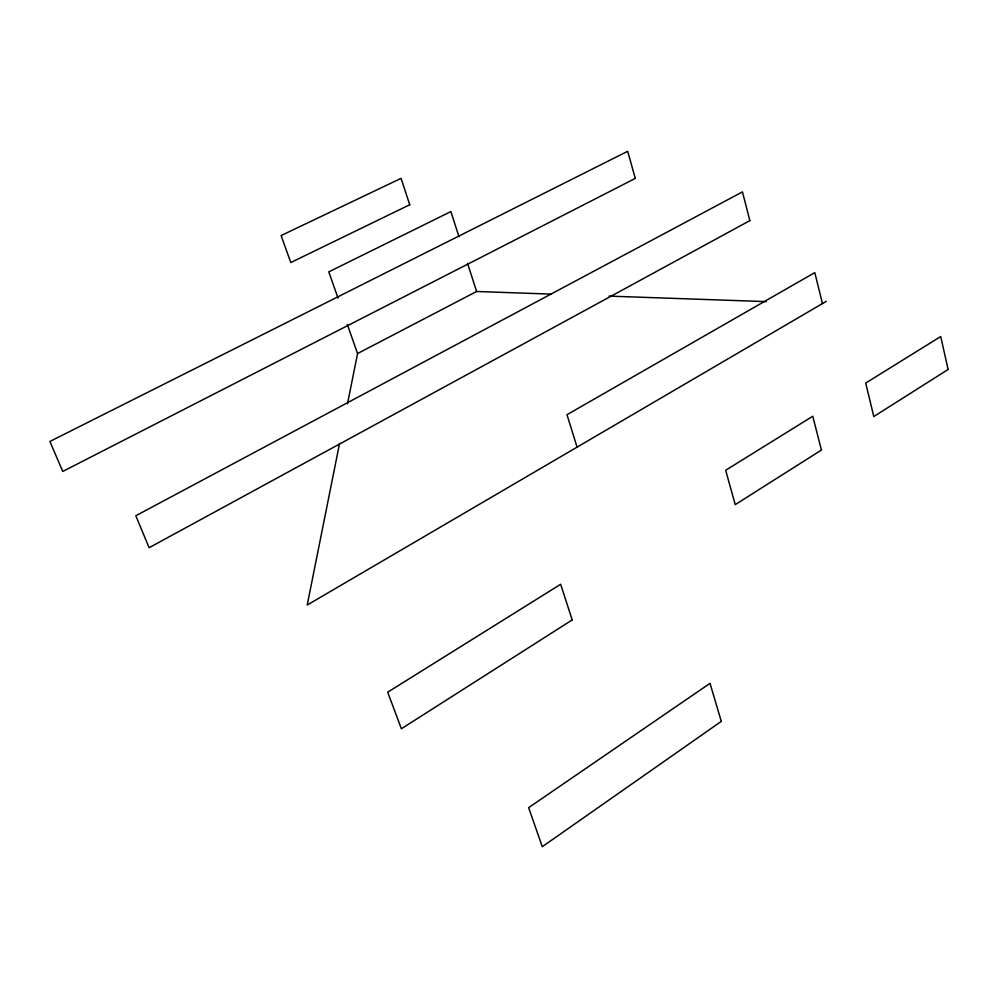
<?xml version="1.0" encoding="UTF-8"?>
<svg xmlns="http://www.w3.org/2000/svg" width="998" height="998" viewBox="0 0 998 998"><rect width="100%" height="100%" fill="white"/><g stroke="black" fill="none" stroke-linecap="round" stroke-linejoin="round"><path stroke-width="1.5" d="M339.557 443.474L307.209 605.025L826.282 301.346M347.491 403.841L357.558 353.554L347.279 324.375M357.558 353.554L476.607 291.491L551.383 294.111M609.029 296.119L766.377 301.621M338.035 298.115L328.779 271.868L450.884 211.576L458.98 236.738M467.551 263.372L476.607 291.491M577.069 447.154L566.989 414.694L814.805 272.616L822.464 303.579M721.292 721.379L542.288 846.703L528.641 807.656L710.015 683.331L721.292 721.379M572.203 619.92L401.371 728.765L387.698 692.188L560.651 584.279L572.203 619.92M948.1 369.485L873.799 416.54L865.69 383.07L940.74 336.526L948.1 369.485M821.416 450.061L735.239 504.639L725.658 470.283L812.759 416.241L821.416 450.061M749.86 220.62L149.114 547.715L135.815 515.741L742.437 191.878L749.86 220.62M635.289 178.405L62.749 471.443L49.9 441.453L627.68 151.297L635.289 178.405M409.754 204.74L290.805 262.536L281.099 235.565L401.046 178.355L409.754 204.74"/></g></svg>
